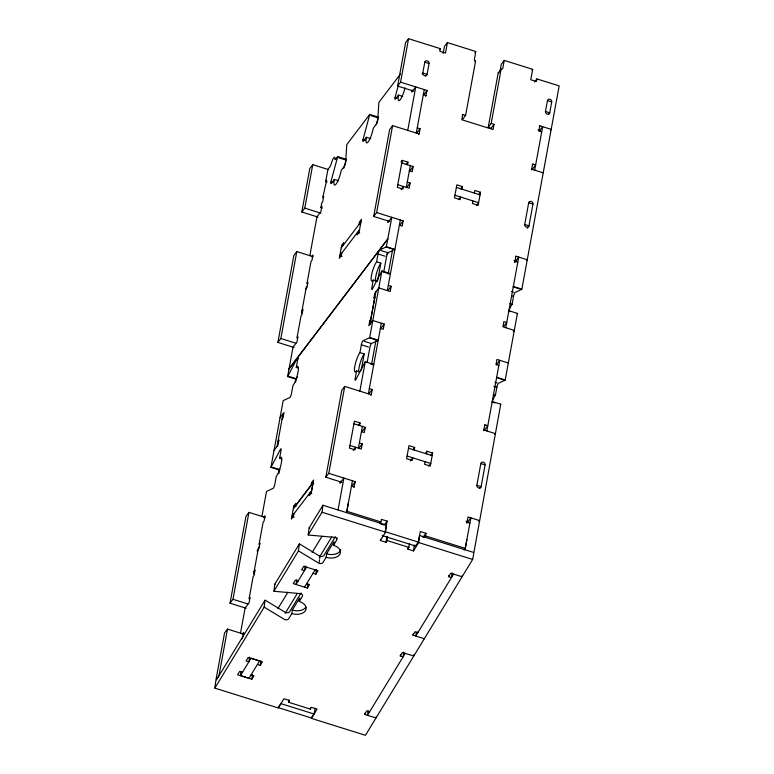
<?xml version="1.0" encoding="UTF-8"?>
<svg xmlns="http://www.w3.org/2000/svg" width="774" height="774" viewBox="0 0 774 774"><rect width="100%" height="100%" fill="white"/><g stroke="black" fill="none" stroke-linecap="round" stroke-linejoin="round"><path stroke-width="1.16" d="M491.925 401.996A3.048 0.639 -72.6 0 1 492.225 401.512L500.749 404.192L472.643 559.457L365.444 735.3L311.448 718.378L317.079 709.139L311.4 707.359L310.345 709.09L288.557 702.27L289.611 700.538L283.932 698.758L278.301 707.987L214.833 688.105L215.733 681.072L265.027 600.218A3.048 1.916 7.5 0 1 265.782 600.547L285.693 612.582A3.048 1.925 7.3 0 0 289.592 611.741L301.028 592.981M240.501 675.538L251.057 658.219L259.58 660.89L249.025 678.208L240.501 675.538L240.946 672.026M249.509 657.136L248.909 661.818L246.064 660.928L248.173 657.465L262.386 661.915L260.277 665.379L257.432 664.489M242.572 672.209L239.727 671.319L237.618 674.783L251.831 679.233L252.43 674.551M214.833 688.105L264.127 607.242L265.027 600.218M260.277 665.379L260.877 660.696M291.856 613.579A10.662 6.734 7.3 0 0 305.498 610.638A10.662 6.734 7.3 0 0 299.248 601.456L302.411 596.261A3.048 1.925 7.3 0 0 300.631 593.639L274.789 591.346A3.048 1.896 7.5 0 1 273.938 591.143L274.828 584.138L299.325 543.958A3.048 1.925 7.3 0 1 300.089 544.286L319.981 556.332A3.048 1.925 7.3 0 0 323.88 555.49L335.316 536.73M273.928 591.162L298.425 550.991L299.325 543.958M299.248 601.456L299.693 597.944L292.301 610.067L291.856 613.579L288.692 618.774A3.048 1.925 7.3 0 1 284.793 619.616L264.892 607.571A3.048 1.916 7.5 0 0 264.118 607.251M296.684 579.668L296.084 584.351L306.649 567.032M298.425 550.991A3.048 1.925 7.3 0 1 299.19 551.32L319.082 563.356A3.048 1.925 7.3 0 0 322.981 562.514L326.154 557.319A10.662 6.734 7.3 0 0 339.796 554.378A10.662 6.734 7.3 0 0 333.536 545.206L336.709 540.01A3.048 1.925 7.3 0 0 334.919 537.388L309.078 535.095A3.048 1.935 7.2 0 1 308.216 534.921L309.126 527.887L322.932 505.229L386.4 525.12L385.5 532.154L380.392 540.523L386.081 542.303L387.135 540.571L387.581 537.059M305.101 565.949L304.501 570.631L301.657 569.741L303.766 566.278L317.979 570.728L315.869 574.192L313.025 573.302M288.557 702.27L288.857 699.919M298.164 581.022L295.32 580.132L293.211 583.596L307.423 588.046L307.868 584.534M308.226 534.911L322.032 512.262L322.932 505.229M315.869 574.192L316.469 569.509M319.236 562.185L319.536 559.844M319.681 558.673L319.981 556.332M326.154 557.319L326.599 553.807L333.991 541.684L333.536 545.206M310.345 709.09L310.49 707.92M336.854 538.83L337.009 537.659M380.392 540.523L380.547 539.352M386.081 542.303L386.826 536.44M376.183 716.579L376 717.982L364.631 714.421L364.786 713.251M368.076 710.629L367.476 715.311L405.237 653.372M473.543 552.433L419.556 535.511L418.657 542.535L413.548 550.914L407.869 549.124L408.014 547.953M407.869 549.124L408.924 547.392L409.369 543.88M413.548 550.914L414.303 545.051M403.728 652.143L403.128 656.826L400.293 655.936L400.439 654.765M424.326 638.724L412.958 635.154L413.103 633.983M416.248 632.542L415.793 636.054L453.564 574.105M413.993 654.282L413.771 656.042L402.403 652.472L400.293 655.936M418.057 631.41L417.912 632.59L415.067 631.7L412.958 635.154M452.055 572.886L451.455 577.568L448.61 576.678L448.765 575.508M462.272 575.372L462.088 576.775L450.72 573.215L448.61 576.678M338.044 509.969L343.898 478.08L339.95 483.276L340.328 481.186M346.568 512.64L348.435 502.481M465.019 549.763L466.886 539.604M246.161 608.258L230.023 603.198L245.977 516.268L248.938 512.378L265.085 517.438M294.033 347.478L277.885 342.418L293.839 255.488L296.8 251.589L312.948 256.649M317.959 217.078L301.812 212.018L309.793 168.558L312.754 164.659L328.621 169.632M227.517 629.078L218.945 675.799L215.985 679.698L224.557 632.977L227.517 629.078L243.665 634.138M230.023 603.198L232.984 599.308L248.938 512.378M277.885 342.418L280.846 338.519L296.8 251.589M301.812 212.018L304.782 208.129L312.754 164.659M240.511 633.113L245.135 607.938L249.083 602.743L250.041 597.528L249.054 598.824L253.127 576.659L254.114 575.363L255.072 570.148L253.756 571.88M261.951 516.297L266.488 491.587A3.048 0.639 -72.6 0 1 266.749 491.326L273.348 488.22A3.048 0.639 -72.6 0 0 274.818 484.311L276.25 476.484A10.662 2.245 -72.6 0 0 281.388 462.813A10.662 2.245 -72.6 0 0 279.608 458.237L281.039 450.41A3.048 0.639 -72.6 0 0 280.527 449.104L271.239 466.896A3.048 0.639 -72.6 0 1 270.929 467.37L279.462 470.05A3.048 0.639 -72.6 0 0 279.762 469.566L272.661 467.341M270.929 467.37L283.158 400.787A3.048 0.639 -72.6 0 1 283.419 400.526L290.018 397.42A3.048 0.639 -72.6 0 0 291.479 393.511L292.92 385.684A10.662 2.245 -72.6 0 0 298.048 372.013A10.662 2.245 -72.6 0 0 296.268 367.437L297.709 359.61A3.048 0.639 -72.6 0 0 297.197 358.304L298.619 358.749M297.497 376.715L296.423 378.767A3.048 0.639 -72.6 0 1 296.123 379.25L287.599 376.58L293.036 347.168L296.993 341.973L297.951 336.758L296.964 338.054L301.028 315.889L302.015 314.592L302.973 309.368L301.657 311.1M309.832 255.662L316.972 216.768L320.92 211.583L321.878 206.358L320.891 207.664L322.313 208.109M253.64 574.066L258.593 547.112M277.053 446.501L283.042 413.897M301.512 313.276L306.456 286.332M320.891 207.664L321.771 202.875L322.758 201.579L323.716 196.364L322.719 197.68L326.667 180.284L325.68 181.58L327.102 182.025M325.68 181.58L327.915 169.409L329.995 166.671A3.048 0.639 -72.6 0 0 330.982 164.581L331.775 161.969A6.095 1.287 -72.6 0 1 334.939 157.799L334.978 159.318A3.048 0.639 -72.6 0 0 335.577 159.328L337.667 156.59L346.191 159.26A3.038 0.639 -72.6 0 1 346.007 160.063L343.801 168.277M278.843 473.63L279.714 468.909M295.629 382.192L296.278 378.65M311.806 493.735L309.677 493.067L309.194 495.67L311.177 493.077L313.567 480.035L311.593 482.637L311.109 485.24L295.31 506.022L295.784 503.41L293.81 506.012L291.421 519.044L293.394 516.452L293.878 513.839M341.779 253.069L341.305 255.681L339.322 258.274L341.721 245.242L343.695 242.639L343.211 245.252M359.02 224.47L359.494 221.867L361.468 219.265L359.078 232.306L357.104 234.899L357.578 232.297L359.716 232.964M341.963 482.299L325.815 477.239L341.779 390.309L344.74 386.41L371.259 394.721L372.217 389.506L369.372 388.616M389.825 221.509L373.687 216.449L389.641 129.529L392.602 125.63L419.121 133.941L420.079 128.726L417.234 127.836M413.761 91.119L397.613 86.059L405.595 42.599L408.556 38.7L440.29 48.646L439.806 51.248L445.495 53.029L447.411 42.599L475.826 51.51L474.394 59.327A1.519 1.287 37.3 0 0 475.575 61.078L465.6 115.413L462.639 119.302M325.815 477.239L328.786 473.34L344.74 386.41M373.687 216.449L376.648 212.56L392.602 125.63M397.613 86.059L400.574 82.16L408.556 38.7M390.135 274.083A3.048 0.639 -72.6 0 1 390.444 273.599L381.921 270.929L369.691 337.512A3.048 0.639 -72.6 0 1 369.43 337.783L362.832 340.879A3.048 0.639 -72.6 0 0 361.371 344.788L359.929 352.615A10.662 2.245 -72.6 0 0 354.802 366.286A10.662 2.245 -72.6 0 0 356.582 370.872L355.14 378.689A3.048 0.639 -72.6 0 0 355.653 380.005L364.951 362.203A3.048 0.639 -72.6 0 1 365.251 361.729L373.774 364.399A3.048 0.639 -72.6 0 0 373.474 364.873L370.427 363.925M388.238 220.416L387.851 222.496L391.799 217.31L386.361 246.713A3.048 0.639 -72.6 0 1 386.1 246.983L379.502 250.089A3.048 0.639 -72.6 0 0 378.031 253.988L376.599 261.815A10.662 2.245 -72.6 0 0 371.462 275.486A10.662 2.245 -72.6 0 0 373.242 280.072L371.81 287.889A3.048 0.639 -72.6 0 0 372.323 289.205L381.611 271.403A3.048 0.639 -72.6 0 1 381.921 270.929M378.844 287.938L374.848 293.114L373.89 298.329L374.877 297.032L370.804 319.198L369.817 320.504L368.859 325.719L372.855 320.533L384.223 324.093L383.265 329.308L380.421 328.418M412.165 90.026L411.787 92.106L415.735 86.911L407.753 130.38M361.216 370.175L364.196 353.95L359.929 352.615M377.712 280.294L380.856 263.15L376.599 261.815M369.895 324.432L375.874 291.827M359.852 391.151L365.251 361.729M407.453 164.756L407.937 162.153L402.248 160.373L397.304 187.318L402.993 189.098L403.467 186.486L401.096 189.601M367.099 362.658L369.895 347.458A3.048 0.639 -72.6 0 1 371.356 343.559L377.954 340.454A3.048 0.639 -72.6 0 0 378.225 340.192L369.691 337.512M383.769 271.858L386.555 256.658A3.048 0.639 -72.6 0 1 388.026 252.759L394.624 249.654A3.048 0.639 -72.6 0 0 394.885 249.392L386.361 246.713M425.739 76.104L427.054 74.372L429.048 63.507A2.283 1.925 37.3 0 0 427.277 60.885A2.283 1.925 37.3 0 0 424.781 62.172L422.788 73.037L422.053 74.004M359.591 425.545L360.074 422.933L354.386 421.153L349.442 448.098L355.131 449.878L355.605 447.275L353.234 450.391M371.607 364.196L375.941 340.579M388.171 273.938L392.505 250.331M352.422 480.751L346.868 511.275L380.963 521.966L381.447 519.354L387.126 521.134L385.191 531.699L418.347 542.09L420.282 531.525L425.961 533.305L425.487 535.918L424.297 537.475M358.401 448.156L362.396 426.416M368.376 393.821L381.34 323.193M387.319 290.598L400.332 219.98M406.311 187.376L410.297 165.646M416.286 133.051L424.258 89.581M353.853 487.523L355.305 481.651L328.786 473.34M359.407 442.951L362.242 443.841L361.294 449.055L349.877 445.476M353.873 423.746L365.28 427.325L364.322 432.54L361.477 431.65M388.325 285.393L391.16 286.283L390.202 291.498L378.796 287.918M376.648 212.56L403.167 220.871L402.209 226.085L399.374 225.195M407.269 182.161L410.114 183.051L409.156 188.266L397.788 184.705M401.774 162.975L413.142 166.536L412.184 171.751L409.34 170.861M425.652 96.344L427.103 90.481L400.574 82.16M314.109 714.034L280.952 703.643L277.992 707.542L311.138 717.933L314.109 714.034L315.182 708.171M443.163 53.454L444.44 46.498L447.411 42.599M465.6 115.413L462.755 114.523L461.797 119.738L493.057 129.529L494.015 124.314L491.18 123.424L488.21 127.323L491.055 128.213L494.015 124.314M414.187 450.004L414.661 447.391L408.982 445.611L406.592 458.653L412.271 460.433L412.745 457.831L410.375 460.946M462.049 189.214L462.523 186.611L456.844 184.831L454.454 197.873L460.133 199.653L460.617 197.041L458.837 199.382M425.061 461.691L424.587 464.294L430.267 466.074L432.666 453.032L426.977 451.252L425.797 452.809M426.503 453.864L426.977 451.252M472.924 200.901L472.45 203.514L478.129 205.294L480.528 192.252L474.839 190.472L474.365 193.074M488.21 127.323L498.185 72.988L501.146 69.099A1.519 1.287 37.3 0 0 502.81 68.238L504.242 60.411L532.657 69.321L530.751 79.751L536.43 81.531L536.904 78.919L559.167 85.895L521.86 289.176A3.048 0.639 -72.6 0 1 521.599 289.437L515 292.543A3.048 0.639 -72.6 0 0 513.53 296.452L512.098 304.279A10.662 2.245 -72.6 0 0 509.157 310.161M499.849 72.127L501.281 64.31L504.242 60.411M491.18 123.424L501.146 69.099M483.489 430.702L484.94 424.829L487.784 425.729L484.824 429.618M526.668 260.538L527.258 259.754L515.89 256.194L514.787 262.28L518.735 257.084L505.77 327.712M531.351 169.912L532.802 164.049L535.647 164.939L532.686 168.838M550.604 130.138L551.194 129.364L539.826 125.804L538.868 131.019L541.713 131.909M464.09 549.946L465.271 548.379L470.873 517.864L466.925 523.06L468.028 516.974L479.396 520.544L478.806 521.318M476.852 485.269L481.118 486.604A2.283 1.925 37.3 0 1 478.632 487.891A2.283 1.925 37.3 0 1 476.852 485.269L480.848 463.539A2.283 1.925 37.3 0 1 483.334 462.252A2.283 1.925 37.3 0 1 485.104 464.874L481.118 486.604L479.803 488.336M486.827 430.944L499.791 360.307L496.502 364.641M524.714 224.489L528.981 225.824A2.283 1.925 37.3 0 1 526.494 227.111A2.283 1.925 37.3 0 1 524.714 224.489L528.71 202.749A2.283 1.925 37.3 0 1 531.196 201.463A2.283 1.925 37.3 0 1 532.967 204.084L528.981 225.824L527.2 228.156M534.689 170.154L542.671 126.694L539.372 131.019M545.457 111.475L549.724 112.811A2.283 1.925 37.3 0 1 547.228 114.107A2.283 1.925 37.3 0 1 545.457 111.475L547.45 100.61A2.283 1.925 37.3 0 1 549.946 99.324A2.283 1.925 37.3 0 1 551.717 101.945L549.724 112.811L548.611 114.271M492.496 400.961A10.662 2.245 -72.6 0 1 495.428 395.079L496.869 387.252A3.048 0.639 -72.6 0 1 498.33 383.343L504.929 380.237A3.048 0.639 -72.6 0 0 505.199 379.976L517.419 313.393L508.895 310.713A3.048 0.639 -72.6 0 0 508.741 310.935M338.586 180.777L334.32 179.442L331.359 183.341A3.048 0.639 -72.6 0 1 330.856 182.035L337.483 157.393A3.038 0.639 -72.6 0 0 337.667 156.59M370.669 138.604L366.402 137.259L363.441 141.158A3.048 0.639 -72.6 0 1 362.938 139.852L369.566 115.21A3.048 0.639 -72.6 0 0 369.749 114.407L378.273 117.077M376.28 124.595L378.089 117.88L370.988 115.655M402.751 96.421L398.484 95.086L395.524 98.975A3.048 0.639 -72.6 0 1 395.011 97.669L398.329 85.343M297.197 358.304L287.899 376.096A3.048 0.639 -72.6 0 1 287.599 376.58M277.924 608.596L287.967 592.12M312.125 552.491L322.003 536.295M285.19 613.327L297.119 593.755M319.42 557.193L331.756 536.943M304.617 587.021L315.173 569.712M251.831 679.233L253.94 675.77L251.095 674.88M307.423 588.046L309.532 584.583L306.688 583.693M364.631 714.421L366.75 710.958L369.585 711.848M369.749 114.407L346.829 144.535A3.048 0.639 -72.6 0 0 346.733 145.222L345.668 162.55A3.048 0.639 -72.6 0 1 344.391 166.178L341.237 170.357A10.662 2.245 -72.6 0 1 336.109 184.028A10.662 2.245 -72.6 0 1 334.32 179.442M400.39 74.111L378.912 102.352A3.048 0.639 -72.6 0 0 378.815 103.039L377.751 120.376A3.048 0.639 -72.6 0 1 376.474 123.995L373.32 128.174A10.662 2.245 -72.6 0 1 368.192 141.845A10.662 2.245 -72.6 0 1 366.402 137.259M439.796 49.294L440.29 48.646M424.142 94.37L427.103 90.481M311.632 256.774L312.948 255.043L311.99 260.257L311.003 261.554L306.93 283.719L307.917 282.423L306.959 287.638L305.643 289.37M474.839 52.806L475.333 52.158M417.118 132.615L420.079 128.726M418.628 134.589L419.121 133.941M475.081 61.727L475.575 61.078M401.067 161.93L402.248 160.373M341.237 247.844L360.994 221.877M406.156 164.485L407.937 162.153M359.552 229.694L339.805 255.672L342.079 256.378M410.181 170.435L413.142 166.536M407.143 186.95L410.114 183.051M462.262 115.171L462.755 114.523M400.206 224.76L403.167 220.871M386.787 254.201L388.296 252.295M532.067 70.095L532.657 69.321M534.563 82.005L536.904 78.919M280.033 417.776L283.99 412.59L283.032 417.805L282.036 419.102M460.753 188.953L462.523 186.611M388.2 290.182L391.16 286.283M277.972 441.267L278.959 439.971L278.001 445.185L274.054 450.381M478.748 194.584L480.528 192.252M381.263 327.992L384.223 324.093M476.658 205.284L478.632 202.691L454.948 195.271M539.333 126.452L539.826 125.804M263.721 517.545L265.037 515.813L264.079 521.028L263.092 522.324L259.029 544.499L260.016 543.193L259.058 548.408L257.084 551.011M532.309 164.698L532.802 164.049M369.256 393.405L372.217 389.506M370.765 395.379L371.259 394.721M293.375 508.634L313.131 482.657L311.69 490.484L291.943 516.452L294.217 517.167M358.294 425.274L360.074 422.933M362.319 431.215L365.28 427.325M359.281 447.74L362.242 443.841M515.397 256.842L515.89 256.194M514.439 262.057L514.933 261.409L517.777 262.299M352.344 485.55L355.305 481.651M242.301 634.245L243.617 632.513L242.668 637.728L241.672 639.034M503.768 326.396L506.728 322.497L503.884 321.607L502.936 326.822L514.294 330.382L513.307 331.678M412.89 449.733L414.661 447.391M430.886 455.373L432.666 453.032M379.782 523.524L380.963 521.966M428.796 466.074L430.77 463.471L407.085 456.05M387.126 521.134L384.165 525.033L380.75 523.969M484.447 425.487L484.94 424.829M494.76 434.388L495.35 433.614L483.982 430.054M418.347 542.09L415.377 545.989L382.23 535.598M423.001 537.204L425.961 533.305M466.577 522.847L467.07 522.198L469.915 523.089M424.781 62.172L429.048 63.507M547.45 100.61L551.717 101.945M537.998 130.051L540.271 130.767M423.301 94.805L426.145 95.695M395.011 97.669L396.907 98.259M531.844 169.264L543.213 172.825M362.938 139.852L365.212 140.558M528.71 202.749L532.967 204.084M456.389 187.443L480.064 194.864M338.906 157.838L346.007 160.063M330.856 182.035L332.743 182.625M514.071 260.441L516.345 261.157M304.782 208.129L320.92 213.189M521.86 289.176L513.336 286.506A3.048 0.639 -72.6 0 1 513.075 286.767M386.1 246.983L393.202 249.209M514.497 287.212L521.599 289.437M380.914 250.534L388.026 252.759M511.546 291.469L513.578 292.098M378.031 253.988L385.133 256.213M511.498 295.813L513.53 296.452M509.969 303.611L512.098 304.279M383.033 271.848L389.128 273.764M508.586 311.196L510.008 311.641M373.242 280.072L377.509 281.407M508.315 362.987L496.947 359.417L495.989 364.631L498.833 365.531M369.817 320.504L371.239 320.949M505.199 379.976L496.666 377.306A3.048 0.639 -72.6 0 1 496.531 377.47M369.43 337.783L376.541 340.009M497.827 378.012L504.929 380.237M364.254 341.324L371.356 343.559M494.886 382.269L496.908 382.898M361.371 344.788L368.472 347.013M493.822 386.294L496.869 387.252M493.299 394.411L495.428 395.079M492.941 402.316L494.973 402.954M280.846 338.519L295.842 343.221M356.582 370.872L359.775 371.868M296.268 367.437L298.396 368.105M289.321 376.541L296.423 378.767M480.848 463.539L485.104 464.874M408.527 448.233L432.202 455.654M279.608 458.227L281.736 458.905M466.016 521.173L468.473 521.947M351.502 485.975L354.347 486.865M311.593 482.637L313.722 483.305M425.487 535.918L465.271 548.379M322.032 512.262L385.5 532.154M418.657 542.535L472.643 559.457M293.81 506.012L295.949 506.68M387.135 540.571L408.924 547.392M232.984 599.308L247.97 604.001M500.449 404.667A3.048 0.639 -72.6 0 1 500.749 404.192M517.119 313.867A3.048 0.639 -72.6 0 1 517.419 313.393M498.727 73.066A1.519 1.287 37.3 0 1 498.185 72.988M358.71 371.878A10.662 2.245 -72.6 0 1 360.278 362.725A10.662 2.245 -72.6 0 1 364.196 353.95M375.371 281.078A10.662 2.245 -72.6 0 1 376.938 271.935A10.662 2.245 -72.6 0 1 380.856 263.15M405.005 87.859A10.662 2.245 -72.6 0 1 399.935 100.069A10.662 2.245 -72.6 0 1 398.484 95.086M305.943 607.116A10.662 6.734 7.3 0 1 292.311 610.057M309.977 528.071A3.048 1.935 7.2 0 1 309.116 527.887M340.744 549.714A10.662 6.734 7.3 0 1 326.599 553.807M275.244 584.254A3.048 1.935 7.2 0 1 274.828 584.147M387.774 239.021L289.012 368.888L387.774 239.021M427.054 74.372L422.788 73.037A2.283 1.925 37.3 0 0 424.558 75.659A2.283 1.925 37.3 0 0 427.054 74.372"/></g></svg>
